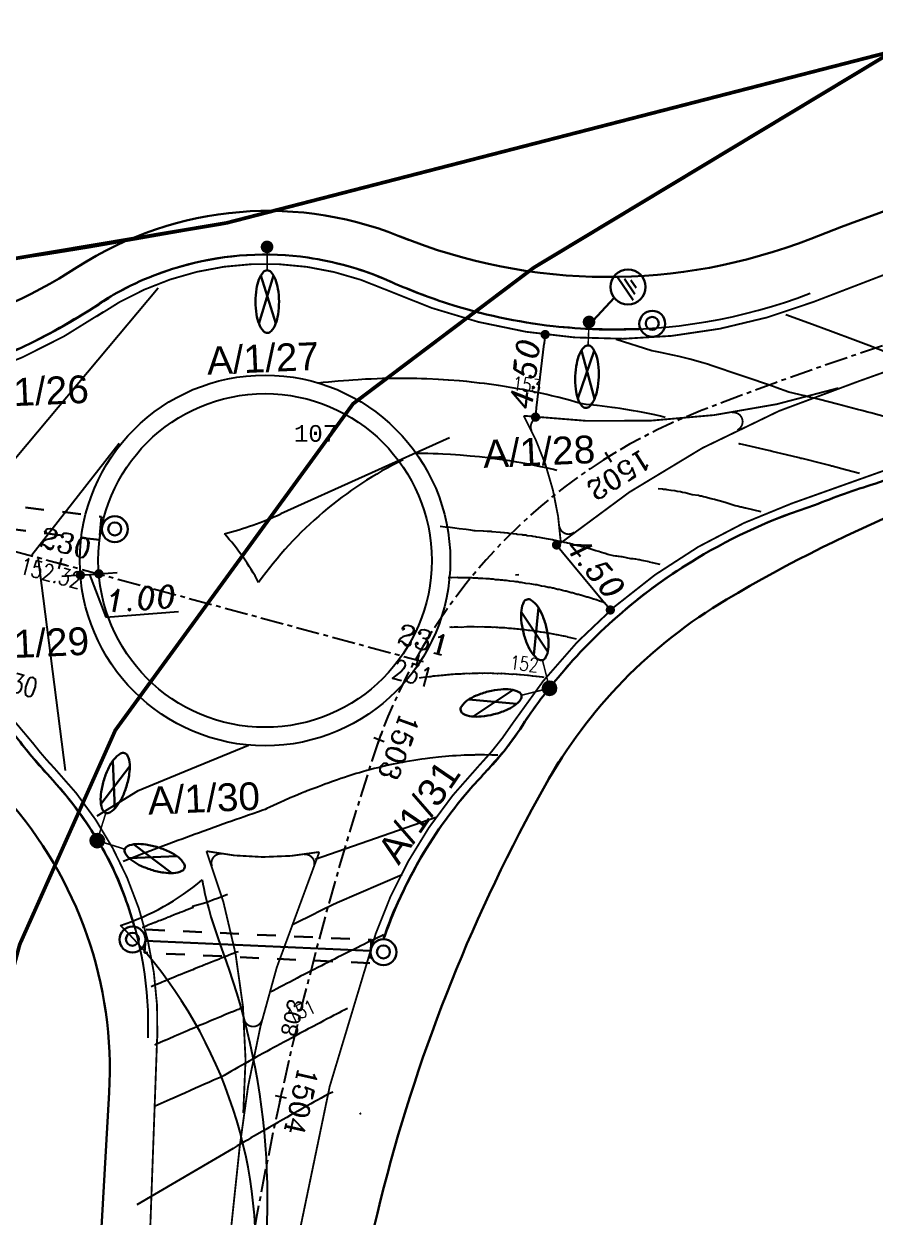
# Model space of a CAD drawing. Header units: millimetres. Extents: x 229784 to 231786, y 726884 to 727329.
# Drawn here: x 231671.3 to 231717.3, y 726944.8 to 727009.2 of the extents above; entities that cross this region are included whole.
import ezdxf
from ezdxf.enums import TextEntityAlignment as Align

# ---------------------------------------------------------------- set-up
doc = ezdxf.new("R2010")
doc.units = ezdxf.units.MM
for name, pattern in [('2480-axa-500-15.11.16$0$CENTER', [2, 1.25, -0.25, 0.25, -0.25]), ('DESPLANW500-12.8.14$0$CENTER', [2, 1.25, -0.25, 0.25, -0.25]), ('JIS_02_1.0', [2, 1, -1])]:
    doc.linetypes.add(name, pattern=pattern)
for name, color, linetype in [('2480-axa-500-15.11.16$0$IDAN_AXIS', 7, 'Continuous'), ('2480-axa-500-15.11.16$0$IDAN_PTNUM', 7, 'Continuous'), ('2480-GEOMET-12.8.14$0$0-frame', 7, 'Continuous'), ('2480-GEOMET-12.8.14$0$1maake', 8, '2480-GEOMET-12.8.14$0$FENCELINE1'), ('2480-GEOMET-12.8.14$0$1mark-txt', 253, 'Continuous'), ('2480-gova-15.11.16$0$D-CONT-PRINCIPAL', 254, 'Continuous'), ('2480-gova-15.11.16$0$D-CONT-SECONDARY', 254, 'Continuous'), ('2480-gova-15.11.16$0$SEC-ELEV', 254, 'Continuous'), ('2480-gova-15.11.16$0$SEC-NAME', 8, 'Continuous'), ('2480-PLAN-12.8.14$0$plan_makif1 v1$0$pcell', 8, 'Continuous'), ('DESPLANW500-12.8.14$0$IDAN_AXIS', 8, 'DESPLANW500-12.8.14$0$CENTER'), ('DESPLANW500-12.8.14$0$IP-NAME-', 253, 'Continuous')]:
    doc.layers.add(name, color=color, linetype=linetype)
for name, color, linetype, true_color in [('2480-axa-500-15.11.16$0$IDAN_POINTS', 7, 'Continuous', 0xa8a8a8), ('2480-axa-500-15.11.16$0$IDAN_PTELEV', 7, 'Continuous', 0xa8a8a8), ('2480-GEOMET-12.8.14$0$ZEVA', 7, 'Continuous', 0x919191), ('2480B-TABA_500-9.1.17$0$pcell', 7, 'Continuous', 0x527dff)]:
    doc.layers.add(name, color=color, linetype=linetype, true_color=true_color)
for name, color, linetype, lineweight in [('2480-GEOMET-12.8.14$0$EVENSOFA_15', 13, 'Continuous', 30), ('2480-GEOMET-12.8.14$0$Midraha', 13, 'Continuous', 30), ('2480-GEOMET-12.8.14$0$TICH', 13, 'Continuous', 30), ('TEURA', 1, 'Continuous', 30), ('TEURA-10-500', 1, 'Continuous', 30), ('TEURA-500', 1, 'Continuous', 30), ('TXT-TEURA-500', 12, 'Continuous', 35)]:
    doc.layers.add(name, color=color, linetype=linetype, lineweight=lineweight)
doc.styles.add('2480-axa-500-15.11.16$0$Standard', font='romanc9.shx')
doc.styles.add('2480-GEOMET-12.8.14$0$HEBTXTNM', font='HEBTXTNM')
doc.styles.add('2480-GEOMET-12.8.14$0$ITALIC', font='italic.shx')
doc.styles.add('2480-gova-15.11.16$0$secname', font='romans.shx', dxfattribs={"width": 0.8})
doc.styles.add('DESPLANW500-12.8.14$0$MONOTXT', font='monotxt')
doc.styles.get("Standard").update_dxf_attribs({"font": 'arial.ttf'})
doc.linetypes.add('2480-GEOMET-12.8.14$0$FENCELINE1', pattern='A,0.25,-0.1,[133,ltypeshp.shx,S=0.1,R=0,X=-0.1,Y=0],-0.1,1', length=1.45)
doc.linetypes.add('SLE_LINE', pattern='A,1,-0.5,["/",Standard,S=0.1,R=0,X=-0.1,Y=-0.05],-0.3', length=1.8)
doc.linetypes.add('V_LINE', pattern='A,1,-0.3,["V",Standard,S=0.1,R=0,X=-0.1,Y=-0.05],-0.2', length=1.5)
doc.dimstyles.new('2480-GEOMET-12.8.14$0$DIM500', dxfattribs={"dimtxt": 1.2, "dimasz": 0.5, "dimexe": 0.18, "dimexo": 0.0625, "dimgap": 0.25, "dimtad": 1, "dimzin": 0, "dimdsep": 46, "dimtxsty": '2480-GEOMET-12.8.14$0$ITALIC', "dimblk": '2480-GEOMET-12.8.14$0$_Dot', "dimcen": 0.09, "dimse1": 1, "dimse2": 1, "dimclrd": 256, "dimclrt": 256, "dimadec": 0, "dimazin": 0, "dimtfac": 1, "dimtmove": 1, "dimatfit": 3, "dimldrblk": '2480-GEOMET-12.8.14$0$_Dot', "dimfxl": 1, "dimtolj": 1, "dimtzin": 0, "dimarcsym": 0})

# ---------------------------------------------------------------- blocks, each defined once
blk = doc.blocks.new('71')
for centre, radius in [((0, 10), 10), ((-0.12, 10.23), 5)]:
    blk.add_circle(centre, radius)
blk = doc.blocks.new('PEK1')
for p, q in [((-0.964, 0.639), (-1.616, 2.014)), ((0.964, 0.639), (1.616, 2.014)), ((-0.639, 0.964), (-2.014, 1.616)), ((0.639, 0.964), (2.014, 1.616))]:
    blk.add_line(p, q)
for points in [[(-0.65, 0.65, 0.21176), (-0.604, 0.771, 0.094554), (-0.67, 1.043, 0.051243), (-0.825, 1.308, 0.038569), (-1.09, 1.617, 0.038569), (-1.399, 1.882, 0.051243), (-1.664, 2.037, 0.094554), (-1.936, 2.103, 0.21176), (-2.056, 2.056, 0.21176), (-2.103, 1.936, 0.094554), (-2.037, 1.664, 0.051243), (-1.882, 1.399, 0.038569), (-1.617, 1.09, 0.038569), (-1.308, 0.825, 0.051243), (-1.043, 0.67, 0.094554), (-0.771, 0.604, 0.21176)], [(0.65, 0.65, 0.21176), (0.771, 0.604, 0.094554), (1.043, 0.67, 0.051243), (1.308, 0.825, 0.038569), (1.617, 1.09, 0.038569), (1.882, 1.399, 0.051243), (2.037, 1.664, 0.094554), (2.103, 1.936, 0.21176), (2.056, 2.056, 0.21176), (1.936, 2.103, 0.094554), (1.664, 2.037, 0.051243), (1.399, 1.882, 0.038569), (1.09, 1.617, 0.038569), (0.825, 1.308, 0.051243), (0.67, 1.043, 0.094554), (0.604, 0.771, 0.21176)]]:
    blk.add_lwpolyline(points, format="xyb", close=True)
at = {"const_width": 0.05}
for points in [[(-0.655, 0.655), (-0.125, 0.125)], [(0.655, 0.655), (0.125, 0.125)]]:
    blk.add_lwpolyline(points, dxfattribs=at)
at = {"const_width": 0.216}
blk.add_lwpolyline([(-0.076, 0.076, 1), (0.076, -0.076, 1)], format="xyb", close=True, dxfattribs=at)
at = {"linetype": 'Continuous'}
blk.add_circle((0, 0), 0.216, dxfattribs=at)
blk = doc.blocks.new('pes3')
for p, q in [((-0.266, 2.613), (0.2, 1.088)), ((0.266, 2.613), (-0.2, 1.088))]:
    blk.add_line(p, q)
blk.add_lwpolyline([(0, 0.92, 0.21176), (0.118, 0.972, 0.094554), (0.264, 1.211, 0.051243), (0.342, 1.508, 0.038569), (0.373, 1.914, 0.038569), (0.342, 2.32, 0.051243), (0.264, 2.617, 0.094554), (0.118, 2.856, 0.21176), (0, 2.908, 0.21176), (-0.118, 2.856, 0.094554), (-0.264, 2.617, 0.051243), (-0.342, 2.32, 0.038569), (-0.373, 1.914, 0.038569), (-0.342, 1.508, 0.051243), (-0.264, 1.211, 0.094554), (-0.118, 0.972, 0.21176)], format="xyb", close=True)
at = {"const_width": 0.05}
blk.add_lwpolyline([(0, 0.927), (0, 0.177)], dxfattribs=at)
at = {"const_width": 0.2}
blk.add_lwpolyline([(-0.1, 0.177, 1), (0.1, 0.177, 1)], format="xyb", close=True, dxfattribs=at)
blk = doc.blocks.new('53')
for p, q in [((-14.5, 5.8), (15.5, 5.8)), ((-10.4, 0.8), (9.6, 0.8)), ((-5.4, -4.3), (4.6, -4.3))]:
    blk.add_line(p, q)
blk.add_circle((0.4, 2.5), 18.9)
blk = doc.blocks.new('2480-GEOMET-12.8.14$0$_Dot')
at = {"color": 0, "linetype": 'ByBlock', "lineweight": -2}
blk.add_line((-0.5, 0), (-1, 0), dxfattribs=at)
at = {"color": 0, "linetype": 'ByBlock', "const_width": 0.5}
blk.add_lwpolyline([(-0.25, 0, 1), (0.25, 0, 1)], format="xyb", close=True, dxfattribs=at)
blk = doc.blocks.new('*D188')
at = {"layer": '2480-GEOMET-12.8.14$0$0-frame', "lineweight": -2, "transparency": 16777216}
blk.add_line((231698.993, 726988.494), (231699.396, 726991.955), dxfattribs=at)
at = {"layer": 'Defpoints', "color": 0, "transparency": 16777216}
for p in [(231699.454, 726992.452), (231699.716, 726992.421), (231699.196, 726987.966)]:
    blk.add_point(p, dxfattribs=at)
at = {"layer": '2480-GEOMET-12.8.14$0$0-frame', "lineweight": -2, "transparency": 16777216, "xscale": 0.5, "yscale": 0.5, "zscale": 0.5}
for p, rotation in [((231699.454, 726992.452), 83.34653055629255), ((231698.935, 726987.997), 263.3465305562926)]:
    blk.add_blockref('2480-GEOMET-12.8.14$0$_Dot', p, dxfattribs=dict(at, rotation=rotation))
at = {"layer": '2480-GEOMET-12.8.14$0$0-frame', "transparency": 16777216, "insert": (231698.35, 726990.323), "char_height": 1.2, "attachment_point": 5, "rotation": 83.34653, "style": '2480-GEOMET-12.8.14$0$ITALIC'}
blk.add_mtext('\\A1;4.50', dxfattribs=at)
blk = doc.blocks.new('*D189')
at = {"layer": '2480-GEOMET-12.8.14$0$0-frame', "lineweight": -2, "transparency": 16777216}
blk.add_line((231700.389, 726980.713), (231702.657, 726977.975), dxfattribs=at)
at = {"layer": 'Defpoints', "color": 0, "transparency": 16777216}
for p in [(231700.781, 726981.687), (231703.687, 726978.178), (231702.976, 726977.59)]:
    blk.add_point(p, dxfattribs=at)
at = {"layer": '2480-GEOMET-12.8.14$0$0-frame', "lineweight": -2, "transparency": 16777216, "xscale": 0.5, "yscale": 0.5, "zscale": 0.5}
for p, rotation in [((231700.071, 726981.098), 129.6307378867839), ((231702.976, 726977.59), 309.6307378867839)]:
    blk.add_blockref('2480-GEOMET-12.8.14$0$_Dot', p, dxfattribs=dict(at, rotation=rotation))
at = {"layer": '2480-GEOMET-12.8.14$0$0-frame', "transparency": 16777216, "insert": (231702.178, 726979.886), "char_height": 1.2, "attachment_point": 5, "rotation": 309.63074, "style": '2480-GEOMET-12.8.14$0$ITALIC'}
blk.add_mtext('\\A1;4.50', dxfattribs=at)
blk = doc.blocks.new('*D194')
at = {"layer": '2480-GEOMET-12.8.14$0$0-frame', "lineweight": -2, "transparency": 16777216}
for p, q in [((231673.865, 726979.432), (231673.367, 726979.394)), ((231674.364, 726979.469), (231675.361, 726979.544)), ((231674.364, 726979.469), (231675.361, 726979.544)), ((231674.862, 726979.507), (231675.743, 726977.211)), ((231675.859, 726979.581), (231676.358, 726979.619)), ((231675.743, 726977.211), (231679.661, 726977.505))]:
    blk.add_line(p, q, dxfattribs=at)
at = {"layer": 'Defpoints', "color": 0, "transparency": 16777216}
for p in [(231674.36, 726979.515), (231675.357, 726979.589), (231675.361, 726979.544)]:
    blk.add_point(p, dxfattribs=at)
at = {"layer": '2480-GEOMET-12.8.14$0$0-frame', "lineweight": -2, "transparency": 16777216, "xscale": 0.5, "yscale": 0.5, "zscale": 0.5}
for p, rotation in [((231675.361, 726979.544), 184.2919473324407), ((231674.364, 726979.469), 4.291947332440627)]:
    blk.add_blockref('2480-GEOMET-12.8.14$0$_Dot', p, dxfattribs=dict(at, rotation=rotation))
at = {"layer": '2480-GEOMET-12.8.14$0$0-frame', "transparency": 16777216, "insert": (231677.638, 726978.206), "char_height": 1.2, "attachment_point": 5, "rotation": 4.29195, "style": '2480-GEOMET-12.8.14$0$ITALIC'}
blk.add_mtext('\\A1;1.00', dxfattribs=at)
blk = doc.blocks.new('2480-axa-500-15.11.16$0$IDAN_POINT')
at = {"layer": '2480-axa-500-15.11.16$0$IDAN_POINTS', "color": 0, "linetype": 'ByBlock'}
for p, q in [((-0.5, 0), (0.5, 0)), ((0, -0.5), (0, 0.5))]:
    blk.add_line(p, q, dxfattribs=at)
at = {"layer": '2480-axa-500-15.11.16$0$IDAN_PTELEV', "style": '2480-axa-500-15.11.16$0$Standard'}
blk.add_attdef('IDAN_PTELEV', text='', height=1.8, dxfattribs=at).set_placement((0, -1), align=Align.TOP_CENTER)
at = {"layer": '2480-axa-500-15.11.16$0$IDAN_PTNUM', "style": '2480-axa-500-15.11.16$0$Standard'}
blk.add_attdef('IDAN_PTNUM', text='', height=1.8, dxfattribs=at).set_placement((0, 1), align=Align.CENTER)

msp = doc.modelspace()

# ---------------------------------------------------------------- linework, layer by layer
at = {"layer": '2480-axa-500-15.11.16$0$IDAN_AXIS', "linetype": '2480-axa-500-15.11.16$0$CENTER'}
msp.add_lwpolyline([(229872.068, 726960.387, -0.071477), (229947.042, 727060.962), (229947.732, 727061.655, -0.298103), (230708.48, 727222.267), (231119.383, 727062.249, 0.111374), (231641.537, 726983.585), (231643.691, 726983.741, -0.084198), (231668.658, 726981.345), (231692.584, 726974.885)], format="xyb", dxfattribs=at)
at = {"layer": '2480-axa-500-15.11.16$0$IDAN_AXIS', "linetype": '2480-axa-500-15.11.16$0$CENTER', "flags": 128}
msp.add_lwpolyline([(231740.884, 726997.825), (231740.772, 726997.803, 0.045053), (231707.931, 726988.363), (231707.837, 726988.327, 0.226959), (231690.097, 726969.455), (231689.715, 726968.256, 0.050617), (231681.83, 726930.704), (231681.698, 726929.461)], format="xyb", dxfattribs=at)
at = {"layer": '2480-GEOMET-12.8.14$0$0-frame'}
for radius in [10, 9]:
    msp.add_circle((231684.332, 726980.263), radius, dxfattribs=at)
at = {"layer": '2480-GEOMET-12.8.14$0$1maake', "ltscale": 1.5, "flags": 128}
for points in [[(231691.097, 726995.312, 0.263134), (231674.924, 726993.818, 0.263134)], [(231691.097, 726995.312, 0.199803), (231713.76, 726994.677, 0.199803)], [(231656.498, 726989.404, 0.179903), (231675.337, 726994.095, 0.179903)], [(231712.936, 726982.867, 0.163834), (231698.138, 726971.227, 0.163834)], [(231671.416, 726970.086, 0.211141), (231654.037, 726979.592, 0.211141)], [(231696.233, 726968.834, 0.046453), (231698.138, 726971.227, 0.046453)], [(231671.416, 726970.086, 0.027641), (231672.603, 726968.702, 0.018901)], [(231696.233, 726968.834, 0.107451), (231690.782, 726959.965, 0.107451)], [(231678.019, 726954.515, 0.202688), (231672.603, 726968.702, 0.202688)]]:
    msp.add_lwpolyline(points, format="xyb", dxfattribs=at)
at = {"layer": '2480-GEOMET-12.8.14$0$EVENSOFA_15', "color": 251, "true_color": 0x696969, "const_width": 0.1}
for points in [[(231740.548, 727002.578, 0.030685), (231725.112, 726998.498), (231713.939, 726994.21)], [(231741.527, 726997.675, 0.006476), (231738.355, 726996.999, 0.029692), (231726.959, 726993.692), (231716.4, 726989.937)], [(231690.892, 726994.856, 0.263134), (231675.209, 726993.407, 0.263134)], [(231690.892, 726994.856, 0.199803), (231713.939, 726994.21)], [(231656.442, 726988.908, 0.179903), (231675.619, 726993.683, 0.179903)], [(231742.506, 726992.772, 0.003001), (231741.093, 726992.481, 0.033171), (231728.339, 726988.876), (231712.769, 726983.338)], [(231674.481, 726985.777, 0.000019), (231674.481, 726985.776)], [(231712.769, 726983.338, 0.163834), (231697.72, 726971.501)], [(231671.813, 726970.39, 0.211141), (231654.08, 726980.09)], [(231695.872, 726969.18, 0.046453), (231697.72, 726971.501)], [(231671.813, 726970.39, 0.027641), (231672.964, 726969.048, 176.33654)], [(231678.518, 726954.497, 0.202688), (231672.964, 726969.048)], [(231695.872, 726969.18, 0.107451), (231690.31, 726960.13)], [(231690.31, 726960.13, 0.088269), (231684.825, 726926.342)], [(231682.966, 726948.647), (231682.072, 726940.183, 0.034412), (231681.326, 726926.289)]]:
    msp.add_lwpolyline(points, format="xyb", dxfattribs=at)
msp.add_lwpolyline([(231677.24, 726919.505), (231678.531, 726955.174)], dxfattribs=at)
at = {"layer": '2480-GEOMET-12.8.14$0$Midraha'}
for points in [[(231741.002, 727005.715, 0.041985), (231713.801, 726997.621, 0.041985)], [(231692.078, 726997.552, 0.251033), (231674.191, 726996.078, 0.251033)], [(231656.827, 726991.884, 0.170194), (231674.191, 726996.078)], [(231730.859, 726986.972, 0.07398), (231709.243, 726978.154, 0.07398)], [(231709.243, 726978.154, 0.131976), (231699.457, 726968.13, 0.131976)], [(231700.182, 726969.399, 0.129628), (231687.861, 726924.739, 0.129628)], [(231675.914, 726951.55, 0.199123), (231670.348, 726967.459, 0.199123)]]:
    msp.add_lwpolyline(points, format="xyb", dxfattribs=at)
msp.add_lwpolyline([(231674.106, 726919.606), (231675.914, 726951.55)], dxfattribs=at)
for centre, radius, start, end in [((231702.865, 727025.557), 30, 248.0019, 291.37869), ((231629.857, 726930.746), 42.328, 359.06509, 25.10055)]:
    msp.add_arc(centre, radius, start, end, dxfattribs=at)
at = {"layer": '2480-GEOMET-12.8.14$0$TICH', "color": 251, "true_color": 0x696969, "const_width": 0.1}
for points in [[(231698.3, 726988.068, 0.105565), (231715.282, 726989.564)], [(231716.4, 726989.937, 0.093522), (231700.304, 726981.211, 0.093522)], [(231709.836, 726987.3, 0.860255), (231709.54, 726988.243)], [(231700.304, 726981.211, 0.113049), (231698.3, 726988.068)], [(231699.226, 726987.964, 0.58668), (231698.727, 726987.249)], [(231700.224, 726982.125, 0.585466), (231701.028, 726981.789)], [(231683.158, 726950.455, 0.114486), (231681.169, 726964.579, 0.114486)], [(231681.169, 726964.579, 0.096102), (231687.263, 726964.534)], [(231682.012, 726964.432, 0.564905), (231681.468, 726963.77)], [(231687.263, 726964.534), (231684.965, 726958.302, 0.049415), (231682.966, 726948.647)], [(231686.968, 726963.733, 0.564577), (231686.433, 726964.401)], [(231683.193, 726955.578, 0.852026), (231684.176, 726955.494)]]:
    msp.add_lwpolyline(points, format="xyb", dxfattribs=at)
at = {"layer": '2480-GEOMET-12.8.14$0$ZEVA', "linetype": 'Continuous'}
msp.add_line((231694.288, 726986.878), (231685.182, 726982.775), dxfattribs=at)
for centre, radius, start, end in [((231701.069, 726966.861), 21, 116.23317, 144.42797), ((231677.172, 727000.554), 19.5, 284.74987, 294.2523), ((231672.527, 726972.942), 13, 28.15946, 42.33188), ((231672.527, 726972.942), 13, 287.96264, 310.27872), ((231701.069, 726966.861), 20.5, 190.78662, 200.95396), ((231658.844, 726942.913), 25, 357.11575, 44.95336), ((231645.971, 726945.762), 38.5, 347.87168, 20.95396)]:
    msp.add_arc(centre, radius, start, end, dxfattribs=at)
at = {"layer": '2480-gova-15.11.16$0$D-CONT-PRINCIPAL'}
for points in [[(231705.944, 726987.981), (231705.684, 726988.045), (231705.684, 726988.045), (231705.381, 726988.113), (231705.381, 726988.113), (231705.024, 726988.189), (231705.024, 726988.189), (231704.651, 726988.263), (231704.651, 726988.263), (231704.456, 726988.3), (231704.456, 726988.3), (231704.234, 726988.34), (231704.234, 726988.34), (231703.699, 726988.429), (231703.699, 726988.429), (231703.5, 726988.46), (231703.5, 726988.46), (231703.241, 726988.498), (231703.242, 726988.498), (231703.066, 726988.522), (231703.066, 726988.522), (231702.263, 726988.62), (231702.263, 726988.62), (231702.06, 726988.641), (231702.059, 726988.641), (231701.899, 726988.657), (231701.899, 726988.657), (231701.665, 726988.678), (231701.665, 726988.678), (231701.357, 726988.738), (231701.356, 726988.738), (231701.062, 726988.822), (231701.062, 726988.822), (231700.819, 726988.889), (231700.819, 726988.889), (231700.627, 726988.94), (231700.627, 726988.94), (231700.135, 726989.067), (231700.136, 726989.067), (231699.794, 726989.15), (231699.793, 726989.15), (231699.545, 726989.208), (231699.545, 726989.208), (231699.295, 726989.264), (231699.295, 726989.264), (231699, 726989.328), (231699, 726989.328), (231698.748, 726989.381), (231698.748, 726989.381), (231698.545, 726989.422), (231698.546, 726989.422), (231698.338, 726989.462), (231698.338, 726989.462), (231698.085, 726989.509), (231698.085, 726989.509), (231697.573, 726989.599), (231697.573, 726989.599), (231697.37, 726989.632), (231697.37, 726989.632), (231696.938, 726989.699), (231696.937, 726989.699), (231696.438, 726989.769), (231696.438, 726989.769), (231696.176, 726989.804), (231696.176, 726989.804), (231695.913, 726989.835), (231695.913, 726989.835), (231695.488, 726989.883), (231695.488, 726989.883), (231695.234, 726989.909), (231695.234, 726989.909), (231694.824, 726989.947), (231694.824, 726989.947), (231694.23, 726989.993), (231694.23, 726989.993), (231693.962, 726990.011), (231693.962, 726990.011), (231693.691, 726990.027), (231693.691, 726990.027), (231693.065, 726990.056), (231693.065, 726990.056), (231692.794, 726990.066), (231692.794, 726990.066), (231692.522, 726990.074), (231692.521, 726990.074), (231691.94, 726990.082), (231691.94, 726990.082), (231691.666, 726990.083), (231691.666, 726990.083), (231691.387, 726990.083), (231691.388, 726990.083), (231690.945, 726990.076), (231690.945, 726990.076), (231690.667, 726990.071), (231690.667, 726990.071), (231690.39, 726990.062), (231690.389, 726990.062), (231690.068, 726990.05), (231690.068, 726990.05), (231689.76, 726990.036), (231689.76, 726990.036), (231689.354, 726990.013), (231689.354, 726990.013), (231689.076, 726989.996), (231689.076, 726989.996), (231688.852, 726989.979), (231688.852, 726989.979), (231688.569, 726989.958), (231688.569, 726989.958), (231688.288, 726989.934), (231688.288, 726989.934), (231687.762, 726989.885), (231687.762, 726989.885), (231687.477, 726989.855), (231687.477, 726989.855), (231687.193, 726989.823), (231687.193, 726989.823), (231687.169, 726989.82)], [(231716.422, 726984.962), (231715.409, 726985.229), (231715.409, 726985.229), (231715.348, 726985.244), (231715.347, 726985.244), (231714.946, 726985.349), (231714.946, 726985.349), (231714.921, 726985.355), (231714.921, 726985.355), (231714.82, 726985.382), (231714.819, 726985.382), (231714.467, 726985.467), (231714.466, 726985.467), (231713.331, 726985.756), (231713.331, 726985.756), (231713.266, 726985.771), (231713.266, 726985.771), (231713.164, 726985.797), (231713.164, 726985.797), (231712.49, 726985.955), (231712.49, 726985.955), (231711.717, 726986.145), (231711.717, 726986.145), (231711.601, 726986.172), (231711.601, 726986.172), (231711.517, 726986.192), (231711.517, 726986.192), (231710.572, 726986.406), (231710.572, 726986.406), (231710.111, 726986.516), (231710.111, 726986.516), (231709.939, 726986.554), (231709.94, 726986.554), (231709.916, 726986.56)], [(231699.402, 726973.948), (231699.314, 726973.961), (231699.314, 726973.961), (231699.313, 726973.961), (231699.313, 726973.961), (231699.149, 726973.982), (231699.149, 726973.982), (231699.147, 726973.982), (231699.146, 726973.982), (231698.98, 726974.004), (231698.98, 726974.004), (231698.969, 726974.004), (231698.97, 726974.004), (231698.797, 726974.027), (231698.797, 726974.027), (231698.78, 726974.026), (231698.78, 726974.026), (231698.561, 726974.052), (231698.56, 726974.052), (231698.516, 726974.049), (231698.516, 726974.049), (231698.124, 726974.094), (231698.123, 726974.094), (231698.095, 726974.092), (231698.095, 726974.092), (231697.939, 726974.109), (231697.939, 726974.109), (231697.906, 726974.107), (231697.907, 726974.107), (231697.752, 726974.123), (231697.752, 726974.123), (231697.668, 726974.115), (231697.668, 726974.115), (231697.307, 726974.149), (231697.307, 726974.149), (231697.264, 726974.145), (231697.263, 726974.145), (231697.12, 726974.158), (231697.12, 726974.158), (231697.08, 726974.154), (231697.08, 726974.154), (231696.958, 726974.164), (231696.958, 726974.164), (231696.883, 726974.155), (231696.883, 726974.155), (231696.677, 726974.171), (231696.677, 726974.171), (231696.621, 726974.165), (231696.621, 726974.165), (231696.489, 726974.175), (231696.489, 726974.175), (231696.385, 726974.162), (231696.385, 726974.162), (231696.161, 726974.177), (231696.161, 726974.177), (231696.068, 726974.164), (231696.068, 726974.164), (231695.896, 726974.175), (231695.896, 726974.175), (231695.825, 726974.165), (231695.825, 726974.165), (231695.704, 726974.172), (231695.704, 726974.172), (231695.63, 726974.161), (231695.63, 726974.161), (231695.512, 726974.167), (231695.512, 726974.167), (231695.394, 726974.149), (231695.394, 726974.149), (231695.222, 726974.157), (231695.222, 726974.157), (231695.121, 726974.142), (231695.121, 726974.142), (231694.99, 726974.147), (231694.99, 726974.147), (231694.902, 726974.132), (231694.903, 726974.132), (231694.798, 726974.136), (231694.798, 726974.136), (231694.706, 726974.121), (231694.706, 726974.121), (231694.602, 726974.124), (231694.602, 726974.124), (231694.493, 726974.104), (231694.492, 726974.104), (231694.372, 726974.107), (231694.372, 726974.107), (231694.273, 726974.09), (231694.273, 726974.09), (231694.176, 726974.092), (231694.177, 726974.092), (231694.101, 726974.077), (231694.101, 726974.077), (231694.028, 726974.079), (231694.029, 726974.079), (231693.924, 726974.059), (231693.925, 726974.059), (231693.834, 726974.06), (231693.834, 726974.06), (231693.728, 726974.04), (231693.728, 726974.04), (231693.638, 726974.04), (231693.638, 726974.04), (231693.505, 726974.014), (231693.506, 726974.014), (231693.401, 726974.014), (231693.401, 726974.014), (231693.289, 726973.99), (231693.288, 726973.99), (231693.205, 726973.99), (231693.205, 726973.99), (231693.01, 726973.965), (231693.01, 726973.965), (231692.748, 726973.929), (231692.748, 726973.929), (231692.65, 726973.914)], [(231683.432, 726970.282), (231680.334, 726969.008), (231677.446, 726967.821), (231675.255, 726966.468)], [(231688.782, 726956.092), (231688.637, 726956.017), (231688.637, 726956.017), (231688.486, 726955.938), (231688.486, 726955.938), (231688.332, 726955.86), (231688.333, 726955.86), (231688.187, 726955.784), (231688.187, 726955.784), (231688.034, 726955.704), (231688.034, 726955.704), (231687.841, 726955.604), (231687.84, 726955.604), (231687.691, 726955.525), (231687.691, 726955.525), (231687.495, 726955.423), (231687.495, 726955.423), (231687.305, 726955.322), (231687.304, 726955.322), (231687.133, 726955.232), (231687.133, 726955.232), (231686.968, 726955.145), (231686.968, 726955.145), (231686.823, 726955.068), (231686.823, 726955.068), (231686.67, 726954.986), (231686.67, 726954.986), (231686.477, 726954.884), (231686.478, 726954.884), (231686.197, 726954.734), (231686.197, 726954.734), (231685.979, 726954.617), (231685.98, 726954.617), (231685.792, 726954.516), (231685.792, 726954.516), (231685.528, 726954.373), (231685.527, 726954.373), (231685.34, 726954.272), (231685.34, 726954.272), (231685.148, 726954.167), (231685.148, 726954.167), (231684.956, 726954.063), (231684.956, 726954.063), (231684.804, 726953.979), (231684.803, 726953.979), (231684.611, 726953.875), (231684.611, 726953.875), (231684.421, 726953.769), (231684.422, 726953.769), (231684.216, 726953.656), (231684.216, 726953.656), (231684.024, 726953.551), (231684.024, 726953.551), (231683.857, 726953.458), (231683.857, 726953.458), (231683.665, 726953.351), (231683.665, 726953.351), (231683.475, 726953.245), (231683.475, 726953.245), (231683.257, 726953.124), (231683.257, 726953.124), (231683.061, 726953.013), (231683.061, 726953.013), (231682.87, 726952.906), (231682.87, 726952.906), (231682.681, 726952.798), (231682.68, 726952.798), (231682.479, 726952.685), (231682.479, 726952.685), (231682.31, 726952.59), (231682.31, 726952.59), (231682.12, 726952.481), (231682.12, 726952.481), (231681.996, 726952.41), (231681.995, 726952.41), (231681.914, 726952.375), (231681.914, 726952.375), (231681.555, 726952.219), (231681.555, 726952.219), (231681.29, 726952.103), (231681.29, 726952.103), (231681.061, 726952.002), (231681.061, 726952.002), (231680.83, 726951.901), (231680.83, 726951.901), (231680.577, 726951.788), (231680.577, 726951.788), (231680.308, 726951.669), (231680.308, 726951.669), (231679.995, 726951.53), (231679.995, 726951.53), (231679.779, 726951.433), (231679.778, 726951.433), (231679.433, 726951.277), (231679.432, 726951.277), (231679.203, 726951.174), (231679.203, 726951.174), (231678.402, 726950.815), (231678.402, 726950.815)]]:
    msp.add_lwpolyline(points, dxfattribs=at)
at = {"layer": '2480-gova-15.11.16$0$D-CONT-SECONDARY'}
for points in [[(231668.778, 726983.319), (231678.568, 726994.98)], [(231727.484, 726988.617), (231721.923, 726990.29), (231721.75, 726990.341), (231719.577, 726990.97), (231718.428, 726991.291), (231718.296, 726991.327), (231717.441, 726991.66), (231716.929, 726991.857), (231715.627, 726992.35), (231715.444, 726992.418), (231714.862, 726992.634), (231713.693, 726993.061), (231712.442, 726993.506)], [(231671.75, 726980.57), (231676.455, 726986.596)], [(231700.092, 726985.118), (231699.908, 726985.163), (231699.506, 726985.256), (231699.044, 726985.356), (231698.803, 726985.405), (231698.558, 726985.453), (231698.166, 726985.526), (231697.932, 726985.567), (231697.55, 726985.629), (231696.997, 726985.712), (231696.748, 726985.746), (231696.498, 726985.778), (231695.915, 726985.845), (231695.662, 726985.872), (231695.407, 726985.896), (231694.865, 726985.941), (231694.608, 726985.959), (231694.351, 726985.975), (231693.936, 726985.997), (231693.675, 726986.008), (231693.415, 726986.017), (231693.114, 726986.026), (231692.827, 726986.031), (231692.446, 726986.034), (231692.433, 726986.034)], [(231711.126, 726982.884), (231710.287, 726983.086), (231710.262, 726983.092), (231710.062, 726983.139), (231710.028, 726983.146), (231709.829, 726983.193), (231709.72, 726983.216), (231709.288, 726983.361), (231709.168, 726983.384), (231708.858, 726983.484), (231708.772, 726983.5), (231708.596, 726983.554), (231708.41, 726983.586), (231708.093, 726983.681), (231708.01, 726983.693), (231707.901, 726983.725), (231707.831, 726983.736), (231707.743, 726983.762), (231707.387, 726983.812), (231707.011, 726983.913), (231706.872, 726983.931), (231706.756, 726983.961), (231706.581, 726983.981), (231706.453, 726984.013), (231706.263, 726984.033), (231706.136, 726984.063), (231706.034, 726984.074), (231705.973, 726984.089), (231705.851, 726984.1), (231705.784, 726984.116), (231705.565, 726984.134)], [(231705.66, 726980.046), (231705.413, 726980.106), (231705.406, 726980.107), (231705.266, 726980.14), (231705.255, 726980.141), (231705.098, 726980.178), (231705.063, 726980.181), (231704.694, 726980.262), (231704.673, 726980.264), (231704.544, 726980.292), (231704.513, 726980.294), (231704.347, 726980.329), (231704.322, 726980.33), (231704.215, 726980.353), (231704.088, 726980.359), (231703.606, 726980.451), (231703.564, 726980.452), (231703.452, 726980.473), (231703.416, 726980.474), (231703.33, 726980.49), (231703.276, 726980.491), (231703.152, 726980.513), (231703.077, 726980.523), (231702.917, 726980.568), (231702.837, 726980.586), (231702.693, 726980.641), (231702.623, 726980.657), (231702.507, 726980.701), (231702.447, 726980.713), (231702.359, 726980.747), (231702.199, 726980.779), (231701.982, 726980.859), (231701.861, 726980.883), (231701.72, 726980.933), (231701.627, 726980.951), (231701.53, 726980.985), (231701.432, 726981.003), (231701.338, 726981.036), (231701.217, 726981.058), (231701.111, 726981.094), (231701.002, 726981.113), (231700.918, 726981.142), (231700.828, 726981.157), (231700.763, 726981.179), (231700.668, 726981.195), (231700.605, 726981.216), (231700.485, 726981.235), (231700.409, 726981.26), (231700.156, 726981.298), (231700.015, 726981.343), (231699.911, 726981.358), (231699.86, 726981.375), (231699.63, 726981.407), (231699.526, 726981.438), (231699.248, 726981.475), (231699.143, 726981.507), (231698.991, 726981.525), (231698.94, 726981.54), (231698.785, 726981.558), (231698.738, 726981.572), (231698.479, 726981.6), (231698.411, 726981.62), (231698.252, 726981.636), (231698.215, 726981.647), (231697.953, 726981.672), (231697.9, 726981.687), (231697.503, 726981.723), (231697.441, 726981.739), (231697.256, 726981.754), (231697.233, 726981.759), (231697.045, 726981.774), (231697.024, 726981.779), (231696.574, 726981.81), (231696.542, 726981.817), (231696.341, 726981.829), (231696.331, 726981.832), (231696.127, 726981.843), (231696.12, 726981.844), (231695.673, 726981.865), (231695.671, 726981.866), (231695.622, 726981.868), (231695.439, 726981.895), (231695.199, 726981.928), (231694.812, 726981.977), (231694.571, 726982.006), (231694.328, 726982.032), (231694.049, 726982.061), (231693.781, 726982.086)], [(231673.56, 726968.939), (231672.087, 726980.456)], [(231702.582, 726978.006), (231702.396, 726978.07), (231702.392, 726978.071), (231702.22, 726978.13), (231702.211, 726978.131), (231702.077, 726978.176), (231702.067, 726978.178), (231701.931, 726978.222), (231701.915, 726978.225), (231701.752, 726978.279), (231701.708, 726978.285), (231701.391, 726978.386), (231701.366, 726978.389), (231701.249, 726978.426), (231701.19, 726978.434), (231700.941, 726978.51), (231700.86, 726978.521), (231700.587, 726978.602), (231700.538, 726978.608), (231700.4, 726978.648), (231700.346, 726978.655), (231700.214, 726978.692), (231700.117, 726978.703), (231699.911, 726978.761), (231699.848, 726978.767), (231699.732, 726978.799), (231699.623, 726978.81), (231699.44, 726978.86), (231699.265, 726978.875), (231699.014, 726978.94), (231698.928, 726978.947), (231698.822, 726978.974), (231698.732, 726978.981), (231698.629, 726979.006), (231698.407, 726979.022), (231698.18, 726979.075), (231698.076, 726979.082), (231697.985, 726979.103), (231697.877, 726979.109), (231697.789, 726979.129), (231697.548, 726979.14), (231697.37, 726979.179), (231697.251, 726979.184), (231697.173, 726979.2), (231697.049, 726979.205), (231696.973, 726979.22), (231696.767, 726979.226), (231696.653, 726979.249), (231696.519, 726979.252), (231696.452, 726979.265), (231696.315, 726979.267), (231696.251, 726979.279), (231696.088, 726979.281), (231696.019, 726979.294), (231695.859, 726979.295), (231695.796, 726979.306), (231695.578, 726979.305), (231695.502, 726979.319), (231695.349, 726979.318), (231695.3, 726979.326), (231695.175, 726979.324), (231695.138, 726979.33), (231694.976, 726979.328), (231694.932, 726979.334), (231694.768, 726979.331), (231694.728, 726979.337), (231694.409, 726979.329), (231694.344, 726979.338), (231694.228, 726979.334)], [(231697.853, 726979.495), (231698.03, 726979.51)], [(231701.15, 726976.02), (231700.846, 726976.092), (231700.838, 726976.093), (231700.664, 726976.133), (231700.654, 726976.134), (231700.483, 726976.173), (231700.448, 726976.174), (231700.096, 726976.252), (231700.071, 726976.253), (231699.913, 726976.287), (231699.883, 726976.287), (231699.728, 726976.32), (231699.674, 726976.322), (231699.431, 726976.371), (231699.39, 726976.372), (231699.244, 726976.401), (231699.2, 726976.401), (231699.058, 726976.429), (231699.003, 726976.429), (231698.843, 726976.46), (231698.785, 726976.461), (231698.634, 726976.488), (231698.551, 726976.487), (231698.361, 726976.521), (231698.298, 726976.521), (231698.173, 726976.543), (231698.12, 726976.542), (231698.022, 726976.558), (231697.951, 726976.557), (231697.83, 726976.577), (231697.756, 726976.575), (231697.64, 726976.594), (231697.492, 726976.59), (231697.281, 726976.623), (231697.196, 726976.619), (231697.087, 726976.635), (231696.999, 726976.632), (231696.894, 726976.647), (231696.811, 726976.643), (231696.718, 726976.655), (231696.628, 726976.651), (231696.535, 726976.664), (231696.436, 726976.658), (231696.339, 726976.671), (231696.206, 726976.662), (231696.086, 726976.677), (231695.826, 726976.659), (231695.618, 726976.683), (231695.502, 726976.674), (231695.419, 726976.683), (231695.3, 726976.673), (231695.222, 726976.681), (231694.921, 726976.654), (231694.745, 726976.671), (231694.615, 726976.657), (231694.546, 726976.663), (231694.43, 726976.651), (231694.374, 726976.656), (231694.291, 726976.647)], [(231693.556, 726966.394), (231687.039, 726964.136)], [(231691.737, 726963.306), (231688.227, 726961.794), (231687.956, 726961.662), (231687.434, 726961.408), (231687.184, 726961.285), (231686.989, 726961.188), (231686.834, 726961.113), (231686.547, 726960.97), (231686.361, 726960.877), (231686.167, 726960.781), (231685.966, 726960.68), (231685.819, 726960.607)], [(231682.305, 726962.235), (231682.004, 726962.123), (231681.77, 726962.034), (231681.583, 726961.965), (231681.238, 726961.834), (231681.015, 726961.749), (231680.733, 726961.675), (231680.422, 726961.602), (231680.436, 726961.526), (231680.313, 726961.48), (231680.191, 726961.432), (231680.072, 726961.387), (231679.968, 726961.346), (231679.88, 726961.313), (231679.759, 726961.265), (231679.671, 726961.232), (231679.516, 726961.171), (231679.424, 726961.135), (231679.266, 726961.072), (231679.188, 726961.043), (231679.056, 726960.991), (231679.004, 726960.97), (231678.689, 726960.845), (231678.606, 726960.814), (231678.418, 726960.738), (231678.383, 726960.725), (231678.173, 726960.641), (231678.149, 726960.632), (231677.976, 726960.562), (231677.964, 726960.558), (231677.732, 726960.464), (231677.73, 726960.464), (231677.7, 726960.452)], [(231690.721, 726960.059), (231690.633, 726960.017), (231690.448, 726959.927), (231690.256, 726959.834), (231690.055, 726959.736), (231689.867, 726959.645), (231689.667, 726959.546), (231689.508, 726959.469), (231689.334, 726959.383), (231689.132, 726959.282), (231688.936, 726959.186), (231688.783, 726959.109), (231688.454, 726958.946), (231688.27, 726958.853), (231688.076, 726958.756), (231687.923, 726958.678), (231687.728, 726958.58), (231687.569, 726958.5), (231687.376, 726958.401), (231687.182, 726958.302), (231686.982, 726958.2), (231686.825, 726958.12), (231686.631, 726958.021), (231686.438, 726957.921), (231686.255, 726957.826), (231686.063, 726957.726), (231685.898, 726957.641), (231685.667, 726957.52), (231685.509, 726957.438), (231685.315, 726957.337), (231685.127, 726957.237), (231684.967, 726957.153), (231684.773, 726957.05), (231684.642, 726956.981)], [(231682.877, 726959.155), (231682.813, 726959.13), (231682.804, 726959.127), (231682.579, 726959.039), (231682.561, 726959.032), (231682.347, 726958.948), (231682.317, 726958.936), (231682.106, 726958.854), (231682.074, 726958.841), (231681.917, 726958.78), (231681.87, 726958.76), (231681.683, 726958.688), (231681.625, 726958.664), (231681.451, 726958.595), (231681.386, 726958.568), (231681.231, 726958.508), (231681.15, 726958.475), (231680.999, 726958.415), (231680.92, 726958.383), (231680.802, 726958.336), (231680.677, 726958.285), (231680.524, 726958.224), (231680.429, 726958.185), (231680.332, 726958.147), (231680.205, 726958.095), (231680.1, 726958.053), (231679.963, 726957.997), (231679.871, 726957.96), (231679.746, 726957.908), (231679.679, 726957.881), (231679.516, 726957.814), (231679.445, 726957.785), (231679.308, 726957.729), (231679.262, 726957.71), (231679.116, 726957.65), (231679.078, 726957.634), (231678.93, 726957.573), (231678.9, 726957.561), (231678.738, 726957.493), (231678.713, 726957.484), (231678.499, 726957.394), (231678.481, 726957.388), (231678.305, 726957.314), (231678.3, 726957.312), (231678.178, 726957.261)], [(231683.107, 726956.157), (231683.097, 726956.151), (231682.951, 726956.072), (231682.9, 726956.043), (231682.776, 726955.993), (231682.771, 726955.991), (231682.546, 726955.898), (231682.518, 726955.886), (231682.206, 726955.758), (231682.164, 726955.74), (231681.946, 726955.649), (231681.895, 726955.628), (231681.717, 726955.554), (231681.627, 726955.516), (231681.397, 726955.42), (231681.319, 726955.387), (231681.172, 726955.325), (231681.08, 726955.286), (231680.941, 726955.228), (231680.836, 726955.183), (231680.709, 726955.129), (231680.617, 726955.09), (231680.524, 726955.051), (231680.397, 726954.996), (231680.294, 726954.953), (231680.155, 726954.892), (231680.063, 726954.853), (231679.9, 726954.783), (231679.813, 726954.747), (231679.65, 726954.675), (231679.583, 726954.648), (231679.43, 726954.581), (231679.382, 726954.561), (231679.192, 726954.478), (231679.15, 726954.46), (231678.949, 726954.372), (231678.919, 726954.36), (231678.675, 726954.252), (231678.657, 726954.244), (231678.422, 726954.141), (231678.418, 726954.14), (231678.371, 726954.119)]]:
    msp.add_lwpolyline(points, dxfattribs=at)
at = {"layer": '2480-gova-15.11.16$0$D-CONT-SECONDARY', "flags": 128}
for points in [[(231718.266, 726987.889), (231717.043, 726988.222), (231716.952, 726988.246), (231716.871, 726988.268), (231716.556, 726988.35), (231716.326, 726988.413), (231715.231, 726988.698), (231714.262, 726988.941), (231714.059, 726988.994), (231713.637, 726989.099), (231713.588, 726989.112), (231713.47, 726989.141), (231713.459, 726989.143), (231712.613, 726989.348), (231711.911, 726989.597), (231711.733, 726989.66), (231710.188, 726990.193), (231709.974, 726990.266), (231708.471, 726990.768), (231708.225, 726990.849), (231707.975, 726990.931), (231707.259, 726991.125), (231706.687, 726991.266), (231706.344, 726991.345), (231705.675, 726991.487), (231705.422, 726991.537), (231705.213, 726991.576), (231703.294, 726992.176)], [(231696.895, 726969.753), (231696.768, 726969.758), (231696.766, 726969.758), (231696.587, 726969.764), (231696.581, 726969.763), (231696.405, 726969.768), (231696.393, 726969.766), (231696.186, 726969.771), (231696.173, 726969.769), (231696.003, 726969.772), (231695.99, 726969.77), (231695.864, 726969.772), (231695.844, 726969.768), (231695.681, 726969.77), (231695.658, 726969.766), (231695.496, 726969.767), (231695.466, 726969.76), (231695.272, 726969.76), (231695.242, 726969.754), (231695.088, 726969.753), (231694.903, 726969.745), (231694.655, 726969.731), (231694.447, 726969.718), (231694.261, 726969.704), (231694.071, 726969.688), (231693.884, 726969.671), (231693.698, 726969.653), (231693.395, 726969.62), (231693.231, 726969.6), (231692.98, 726969.567), (231692.79, 726969.541), (231692.369, 726969.477), (231692.135, 726969.437), (231691.898, 726969.396), (231691.746, 726969.368), (231691.604, 726969.34), (231691.447, 726969.309), (231691.257, 726969.27), (231691.062, 726969.228), (231690.756, 726969.159), (231690.566, 726969.113), (231690.418, 726969.077), (231690.228, 726969.03), (231690.038, 726968.98), (231689.827, 726968.924), (231689.601, 726968.861), (231689.434, 726968.813), (231689.258, 726968.761), (231689.044, 726968.695), (231688.813, 726968.623), (231688.621, 726968.56), (231688.43, 726968.497), (231688.24, 726968.432), (231687.976, 726968.339), (231687.736, 726968.252), (231687.567, 726968.19), (231687.391, 726968.122), (231687.226, 726968.058), (231687.068, 726967.996), (231686.867, 726967.922), (231686.615, 726967.826), (231686.499, 726967.777), (231686.475, 726967.771), (231686.297, 726967.701), (231686.098, 726967.62), (231685.884, 726967.531), (231685.688, 726967.449), (231685.349, 726967.3), (231685.19, 726967.229), (231684.993, 726967.139), (231684.793, 726967.046), (231684.59, 726966.949), (231684.435, 726966.875), (231684.333, 726966.827), (231684.219, 726966.787), (231683.983, 726966.705), (231683.681, 726966.6), (231683.445, 726966.518), (231683.213, 726966.437), (231683, 726966.363), (231682.778, 726966.286), (231682.491, 726966.184), (231682.305, 726966.118), (231682.051, 726966.028), (231681.816, 726965.943), (231681.571, 726965.855), (231681.334, 726965.77), (231680.98, 726965.642), (231680.744, 726965.556), (231680.568, 726965.492), (231680.332, 726965.405), (231680.097, 726965.318), (231679.85, 726965.228), (231679.63, 726965.146), (231679.393, 726965.058), (231679.157, 726964.97), (231678.823, 726964.844), (231678.587, 726964.755), (231678.342, 726964.662), (231678.105, 726964.572), (231677.777, 726964.447), (231676.678, 726964.025)], [(231687.988, 726951.596), (231687.935, 726951.567), (231687.74, 726951.46), (231687.55, 726951.356), (231687.36, 726951.252), (231687.16, 726951.142), (231686.992, 726951.049), (231686.802, 726950.943), (231686.612, 726950.838), (231686.313, 726950.671), (231686.095, 726950.548), (231685.907, 726950.442), (231685.715, 726950.335), (231685.506, 726950.215), (231685.282, 726950.089), (231685.025, 726949.942), (231684.846, 726949.84), (231684.559, 726949.676), (231684.369, 726949.567), (231684.181, 726949.458), (231683.762, 726949.215), (231683.572, 726949.105), (231683.384, 726948.995), (231683.213, 726948.895), (231683.025, 726948.784), (231682.836, 726948.673), (231682.609, 726948.539), (231677.413, 726945.494)], [(231689.5, 726950.435), (231689.499, 726950.435), (231689.435, 726950.398)]]:
    msp.add_lwpolyline(points, dxfattribs=at)
at = {"layer": '2480-PLAN-12.8.14$0$plan_makif1 v1$0$pcell', "const_width": 0.2}
for points in [[(231723.383, 727027.17), (231723.292, 727025.527), (231722.354, 727008.545), (231718.266, 727007.75), (231682.253, 726998.472, -0.034046), (231642.442, 726993.632, -0.004894), (231625.247, 726992.511), (231597.981, 727004.742)], [(231592.065, 726990.99), (231600.858, 726991.315), (231605.74, 726991.496), (231625.247, 726992.511, 0.004894), (231642.442, 726993.632, 0.034046), (231682.253, 726998.472), (231718.266, 727007.75), (231698.844, 726996.062), (231689.085, 726988.715), (231676.25, 726971.103), (231671.088, 726959.547), (231668.188, 726948.702, 0.328913), (231634.464, 726972.977), (231626.384, 726972.518), (231612.613, 726971.786), (231601.6, 726971.31), (231601.592, 726971.31, 0.001069), (231601.586, 726971.31, 0.001104), (231601.58, 726971.31, 0.001105), (231601.575, 726971.31), (231601.574, 726971.309), (231601.571, 726971.309, -0.015275), (231527.66, 726970.719)]]:
    msp.add_lwpolyline(points, format="xyb", dxfattribs=at)
at = {"layer": '2480B-TABA_500-9.1.17$0$pcell'}
for points in [[(231723.383, 727027.17), (231723.292, 727025.527), (231722.354, 727008.545), (231718.266, 727007.75), (231682.253, 726998.472, -0.034046), (231642.442, 726993.632, -0.004894), (231625.247, 726992.511), (231597.981, 727004.742)], [(231592.065, 726990.99), (231600.858, 726991.315), (231605.74, 726991.496), (231625.247, 726992.511, 0.004894), (231642.442, 726993.632, 0.034046), (231682.253, 726998.472), (231718.266, 727007.75), (231698.844, 726996.062), (231689.085, 726988.715), (231676.25, 726971.103), (231671.088, 726959.547), (231668.188, 726948.702, 0.328913), (231634.464, 726972.977), (231626.384, 726972.518), (231612.613, 726971.786), (231601.6, 726971.31), (231601.592, 726971.31, 0.001069), (231601.586, 726971.31, 0.001104), (231601.58, 726971.31, 0.001105), (231601.575, 726971.31), (231601.574, 726971.309), (231601.571, 726971.309, -0.015275), (231527.66, 726970.719)]]:
    msp.add_lwpolyline(points, format="xyb", dxfattribs=at)
at = {"layer": 'DESPLANW500-12.8.14$0$IDAN_AXIS', "linetype": 'DESPLANW500-12.8.14$0$CENTER'}
msp.add_lwpolyline([(229872.068, 726960.387, -0.071477), (229947.042, 727060.962), (229947.732, 727061.655, -0.298103), (230708.48, 727222.267), (231119.383, 727062.249, 0.111374), (231641.537, 726983.585), (231643.691, 726983.741, -0.084198), (231668.658, 726981.345), (231692.584, 726974.885)], format="xyb", dxfattribs=at)
at = {"layer": 'TEURA', "color": 6, "linetype": 'V_LINE', "ltscale": 5, "flags": 128}
for points in [[(231704.596, 726992.76, -0.03718), (231699.893, 726992.904, -0.048959), (231694.181, 726994.129, -0.026927), (231690.722, 726995.475, 0.030151), (231688.746, 726996.155, 0.030913), (231686.651, 726996.599, 0.101567), (231680.12, 726996.216, 0.067597), (231676.139, 726994.585, -0.026092), (231671.868, 726992.073, -0.023668), (231669.456, 726991.028, -0.046238), (231664.512, 726989.665, -0.047896), (231659.145, 726989.234, -0.014927), (231654.459, 726989.595), (231651.022, 726989.795, 0.01011), (231647.828, 726989.869, 0.0074), (231645.49, 726989.842, 0.000492), (231639.043, 726989.376, 0.00146), (231633.953, 726989.029), (231631.691, 726990.882), (231626.89, 726990.61), (231613.528, 726989.851), (231607.539, 726989.572), (231597.882, 726989.194), (231593.981, 726989.041), (231581.263, 726988.694), (231567.975, 726988.48), (231559.454, 726988.419), (231553.457, 726988.412), (231547.916, 726988.424), (231543.269, 726988.463), (231543.095, 726988.464), (231532.703, 726988.621), (231525.019, 726988.784), (231516.878, 726989.012), (231511.815, 726989.187), (231505.87, 726989.421), (231499.879, 726989.683), (231490.166, 726990.164), (231480.477, 726990.739), (231467.295, 726991.624), (231457.148, 726992.429), (231443.835, 726993.618), (231434.128, 726994.549), (231410.379, 726997.21), (231398.328, 726998.746), (231392.896, 726999.477), (231386.602, 727000.358), (231370.146, 727002.823), (231350.81, 727006.023), (231331.752, 727009.487), (231322.883, 727011.218), (231304.777, 727014.958), (231286.506, 727019.031), (231266.649, 727023.801), (231252.278, 727027.477), (231236.228, 727031.749), (231213.178, 727038.396), (231190.245, 727045.573), (231178.863, 727049.294), (231159.52, 727055.868), (231141.861, 727062.27), (231131.794, 727066.049), (231120.557, 727070.369), (231108.814, 727074.95), (231106.227, 727073.812), (231095.238, 727078.091), (231087.593, 727081.068), (231083.429, 727082.69, -0.027699), (231080.149, 727084.145, -0.060158), (231074.266, 727088.169, -0.050934), (231069.855, 727092.999, 0.00941), (231067.973, 727095.716, 0.113633), (231062.958, 727099.733, 0.126898), (231055.779, 727101.164), (231054.787, 727101.072, 0.035638), (231052.685, 727100.646, -0.016696), (231050.322, 727100.135, -0.032481), (231046.424, 727099.724, -0.022467), (231044.104, 727099.726, -0.036527), (231040.194, 727100.145, -0.047271), (231035.016, 727101.547), (231029.468, 727103.702), (231021.973, 727106.623), (231011.634, 727110.649), (231010.08, 727111.254), (231008.944, 727113.843), (230992.473, 727120.257), (230979.383, 727125.355), (230969.352, 727129.261), (230958.432, 727133.514), (230941.968, 727139.925), (230932.654, 727143.557), (230927.787, 727145.448), (230914.264, 727150.718), (230904.905, 727154.364), (230891.648, 727159.521), (230874.208, 727166.313), (230870.417, 727167.789), (230854.273, 727174.082), (230841.805, 727178.932), (230835.188, 727181.509), (230829.254, 727183.819), (230823.696, 727185.984), (230821.106, 727184.846), (230810.117, 727189.126), (230800.199, 727192.984), (230796.481, 727194.462, -0.011097), (230794.577, 727195.433, -0.030353), (230791.706, 727197.217, -0.046537), (230787.491, 727200.82, -0.038702), (230784.677, 727204.196, 0.067042), (230781.72, 727208.003, 0.129795), (230775.604, 727211.625, 0.113545), (230769.083, 727211.979, 0.039763), (230766.62, 727211.349, -0.064122), (230760.511, 727210.442), (230759.561, 727210.431, -0.042242), (230755.38, 727210.875, -0.053107), (230749.991, 727212.541, 0.002433), (230741.17, 727215.976, -0.004077), (230736.784, 727217.701, 0.001119), (230722.569, 727223.22), (230721.431, 727225.809), (230711.73, 727229.584), (230705.077, 727232.116, 0.011482), (230695.899, 727235.483, -0.000003), (230688.502, 727238.037, 0.000262), (230677.257, 727241.918, 0.003643), (230670.162, 727244.366), (230667.584, 727243.004), (230656.684, 727246.378), (230654.586, 727246.984), (230653.233, 727249.489), (230651.471, 727250.018, 0.007924), (230645.634, 727251.766, 0.006259), (230628.267, 727256.435, 0.006225), (230617.806, 727258.968, 0.000213), (230605.102, 727261.848), (230602.63, 727260.369), (230586.63, 727263.802), (230581.988, 727264.557), (230580.383, 727266.894), (230570.483, 727268.604, -0.002226), (230566.094, 727269.318), (230556.366, 727270.8, 0.005208), (230547.033, 727272.072, 0.00382), (230539.185, 727273.071, 0.004326), (230526.351, 727274.5), (230524.162, 727272.709), (230520.224, 727273.091, -0.028389), (230517.554, 727273.505, -0.048676), (230512.144, 727275.154, -0.055488), (230506.506, 727278.241, -0.023792), (230503.832, 727280.35, 0.086334), (230499.53, 727283.338, 0.079724), (230495.099, 727284.566, 0.099028), (230489.335, 727284.047, 0.0834), (230485.036, 727281.935, -0.007361), (230484.046, 727281.262, -0.007361)], [(231690.725, 726959.826), (231690.751, 726959.904, -0.03918), (231691.904, 726962.646, -0.052748), (231694.438, 726966.74, -0.028625), (231695.573, 726968.119, 0.008403), (231697.235, 726969.979, 0.027477), (231698.367, 726971.572, -0.029135), (231700.157, 726973.956, -0.04324), (231703.587, 726977.44, -0.045133), (231707.654, 726980.375, -0.058433), (231713.992, 726983.242, -0.020057), (231717.257, 726984.404), (231725.153, 726987.213), (231729.983, 726988.904)], [(231665.223, 726975.777), (231665.414, 726975.656, -0.037281), (231667.77, 726973.906, -0.022387), (231669.815, 726971.968, -0.025189), (231671.026, 726970.58, 0.017616), (231672.713, 726968.587, -0.043974), (231675.251, 726965.245, -0.052521), (231676.676, 726962.346, -0.016971), (231677.283, 726960.501, -0.016971)]]:
    msp.add_lwpolyline(points, format="xyb", dxfattribs=at)
at = {"layer": 'TEURA', "linetype": 'SLE_LINE', "ltscale": 4, "flags": 128}
msp.add_lwpolyline([(231701.818, 726992.961), (231703.19, 726994.439)], dxfattribs=at)
at = {"layer": 'TEURA', "color": 6, "linetype": 'V_LINE', "ltscale": 5, "flags": 128}
msp.add_lwpolyline([(231677.874, 726959.743), (231690.029, 726959.193)], dxfattribs=at)
at = {"layer": 'TEURA-500', "linetype": 'JIS_02_1.0'}
for points in [[(231667.437, 726983.619), (231675.507, 726982.616), (231675.393, 726981.368), (231667.311, 726982.369)], [(231677.921, 726960.353), (231690.072, 726959.787), (231689.987, 726958.537), (231677.824, 726959.1)]]:
    msp.add_lwpolyline(points, close=True, dxfattribs=at)

# ---------------------------------------------------------------- block references
at = {"layer": '2480-axa-500-15.11.16$0$IDAN_AXIS', "linetype": '2480-axa-500-15.11.16$0$CENTER'}
for p, xscale, yscale, zscale, rotation, values in [((231702.862, 726985.845), 0.6000000000000001, 0.6000000000000001, 0.6000000000000001, 211.8309618090853, {'IDAN_PTNUM': '1502'}), ((231673.284, 726980.096), 0.6000000000000001, 0.6000000000000001, 0.6000000000000001, 344.8904695176635, {'IDAN_PTNUM': '230'}), ((231692.583, 726974.885), 0.6000000000000001, 0.6000000000000001, 0.6000000000000001, 344.8904695176635, {'IDAN_PTNUM': '231'}), ((231690.488, 726970.603), 0.6, 0.6, 0.6, 250.0281481552585, {'IDAN_PTNUM': '1503'}), ((231685.177, 726951.332), 0.6, 0.6, 0.6, 257.6319733846765, {'IDAN_PTNUM': '1504'})]:
    msp.add_blockref('2480-axa-500-15.11.16$0$IDAN_POINT', p, dxfattribs=dict(at, xscale=xscale, yscale=yscale, zscale=zscale, rotation=rotation)).add_auto_attribs(values)
at = {"layer": 'TEURA-10-500'}
for name, p, xscale, yscale, zscale, rotation in [('pes3', (231684.44, 726997.481), -1.699999999999999, 1.700000000000001, 1.700000000000001, 180.2228926519191), ('pes3', (231701.836, 726993.431), -1.699999999999999, 1.700000000000001, 1.700000000000001, 177.8297039739842), ('PEK1', (231699.692, 726973.371), 1.7, 1.7, 1.7, 59.13715035514166), ('PEK1', (231675.272, 726965.152, 152.4), 1.7, 1.7, 1.7, 297.6081226480532)]:
    msp.add_blockref(name, p, dxfattribs=dict(at, xscale=xscale, yscale=yscale, zscale=zscale, rotation=rotation))
at = {"layer": 'TEURA-500', "linetype": 'Continuous', "xscale": 0.04999999999999998, "yscale": 0.04999999999999998, "zscale": 0.03999999998885665, "rotation": 124.320887147465}
msp.add_blockref('53', (231704.041, 726995.074), dxfattribs=at)
at = {"layer": 'TEURA-500', "ltscale": 0.5, "xscale": 0.07, "yscale": 0.07, "zscale": 0.07, "rotation": 339.5045407075165}
for p in [(231704.995, 726992.378), (231675.977, 726981.292), (231676.928, 726959.154), (231690.481, 726958.471)]:
    msp.add_blockref('71', p, dxfattribs=at)

# ---------------------------------------------------------------- texts
at = {"layer": '2480-GEOMET-12.8.14$0$1mark-txt', "style": '2480-GEOMET-12.8.14$0$HEBTXTNM'}
msp.add_text('803', height=0.9, rotation=77.96809, dxfattribs=at).set_placement((231686.038, 726954.518))
at = {"layer": '2480-gova-15.11.16$0$D-CONT-PRINCIPAL', "style": '2480-gova-15.11.16$0$secname', "width": 0.8}
for s, rotation, p in [('153', 352.91747, (231698.47, 726989.742, 149)), ('152', 352.91747, (231698.33, 726974.691, 149)), ('151', 24.75374, (231686.28, 726955.941, 149))]:
    msp.add_text(s, height=0.75, rotation=rotation, dxfattribs=at).set_placement(p, align=Align.MIDDLE)
at = {"layer": '2480-gova-15.11.16$0$SEC-ELEV', "style": '2480-gova-15.11.16$0$secname', "width": 0.8}
msp.add_text('152.32', height=0.9, rotation=344.891, dxfattribs=at).set_placement((231672.771, 726979.576), align=Align.MIDDLE)
at = {"layer": '2480-gova-15.11.16$0$SEC-NAME', "style": '2480-gova-15.11.16$0$secname', "width": 0.8}
for s, p in [('231', (231692.296, 726974.164)), ('230', (231670.974, 726973.624))]:
    msp.add_text(s, height=1.05, rotation=345, dxfattribs=at).set_placement(p, align=Align.MIDDLE)
at = {"layer": 'DESPLANW500-12.8.14$0$IP-NAME-', "style": 'DESPLANW500-12.8.14$0$MONOTXT'}
msp.add_text('107', height=0.9, dxfattribs=at).set_placement((231687.06, 726987.117), align=Align.MIDDLE)
at = {"layer": 'TXT-TEURA-500'}
for s, rotation, p in [('A/1/27', 2.52042, (231681.223, 726990.286, -214.238)), ('A/1/26', 2.52042, (231668.796, 726988.502, -214.238)), ('A/1/28', 2.52042, (231696.136, 726985.256, -214.238)), ('A/1/29', 2.52042, (231668.816, 726974.913, -214.238)), ('A/1/31', 55.69809, (231691.548, 726963.775, -214.238)), ('A/1/30', 2.52042, (231678.037, 726966.55, -214.238))]:
    msp.add_text(s, height=1.5, rotation=rotation, dxfattribs=at).set_placement(p)

# ---------------------------------------------------------------- dimensions: what is measured, and where the dimension line sits
at = {"layer": '2480-GEOMET-12.8.14$0$0-frame'}
for p1, p2, distance, picture, middle in [((231699.196, 726987.966), (231699.716, 726992.421), 0.263, '*D188', (231698.35, 726990.323)), ((231700.781, 726981.687), (231703.687, 726978.178), -0.923, '*D189', (231702.178, 726979.886))]:
    dim = msp.add_aligned_dim(p1=p1, p2=p2, distance=distance, text='4.50', dimstyle='2480-GEOMET-12.8.14$0$DIM500', dxfattribs=at)
    dim.commit()
    dim.dimension.update_dxf_attribs({"geometry": picture, "text_midpoint": middle})
dim = msp.add_aligned_dim(p1=(231674.36, 726979.515), p2=(231675.357, 726979.589), distance=-0.045, dimstyle='2480-GEOMET-12.8.14$0$DIM500', dxfattribs=at)
dim.commit()
dim.dimension.update_dxf_attribs({"geometry": '*D194', "text_midpoint": (231675.929, 726978.077)})

doc.saveas('drawing.dxf')
